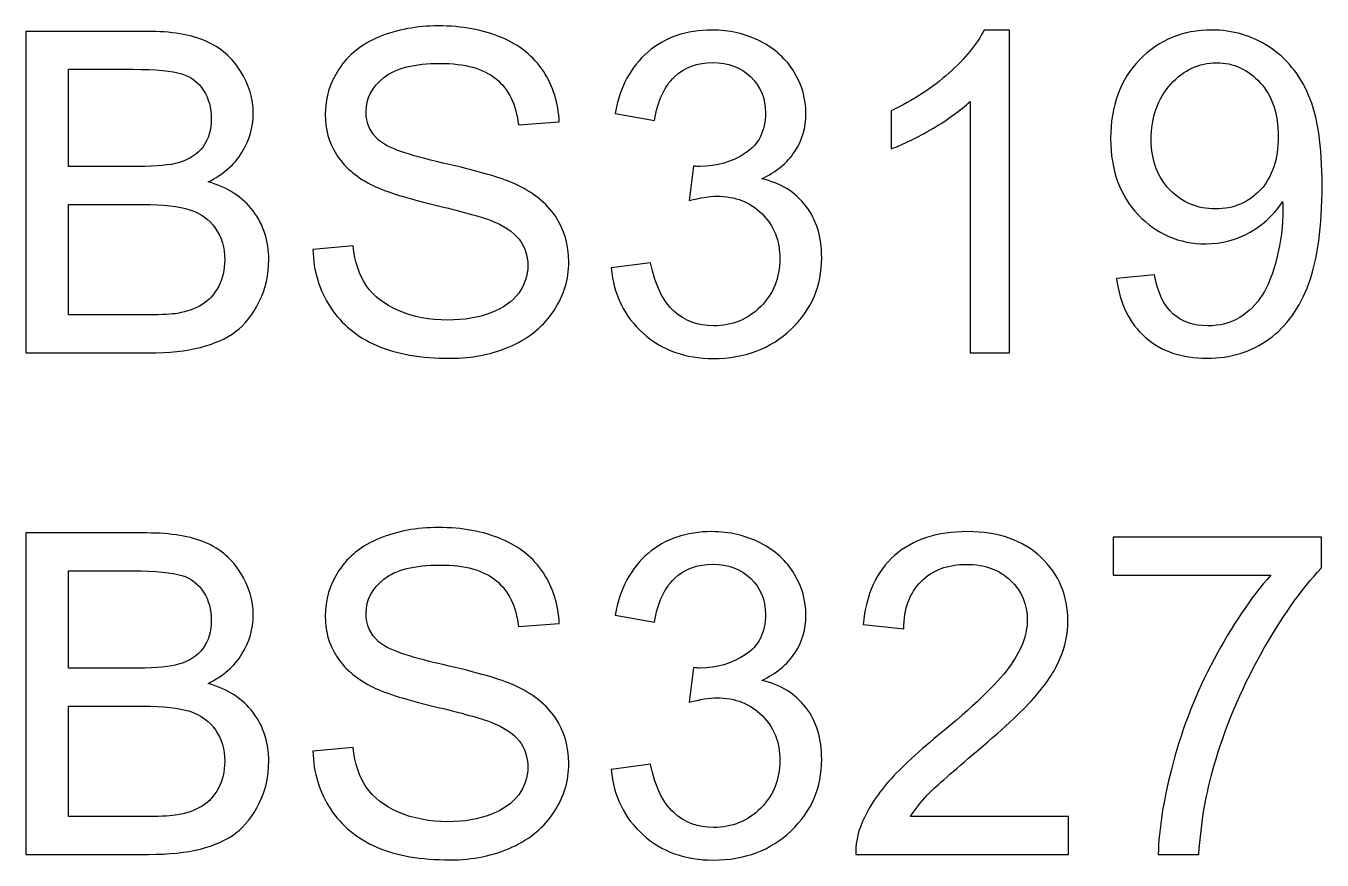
# Model space of a CAD drawing. Header units: centimetres. Extents: x -55.7 to 42.9, y -35.5 to -4.3.
# Drawn here: x -40.464 to -36.799, y -25.294 to -22.935 of the extents above; entities that cross this region are included whole.
import ezdxf

# ---------------------------------------------------------------- set-up
doc = ezdxf.new("R2010")
doc.units = ezdxf.units.CM
doc.header["$MEASUREMENT"] = 0
doc.layers.add('Layer 1', color=7, linetype='Continuous')

msp = doc.modelspace()

# ---------------------------------------------------------------- linework, layer by layer
at = {"layer": 'Layer 1', "color": 250}
for points, knots in [([(-39.65228, -23.56739), (-39.65228, -23.56739), (-39.53883, -23.55744), (-39.53883, -23.55744), (-39.53883, -23.55744), (-39.53353, -23.60295), (-39.52105, -23.6402), (-39.50136, -23.66941), (-39.50136, -23.66941), (-39.48168, -23.69862), (-39.4512, -23.72212), (-39.40992, -23.74011), (-39.40992, -23.74011), (-39.36865, -23.7581), (-39.32208, -23.76699), (-39.27043, -23.76699), (-39.27043, -23.76699), (-39.2245, -23.76699), (-39.18407, -23.76022), (-39.14894, -23.74667), (-39.14894, -23.74667), (-39.1138, -23.73291), (-39.08755, -23.71429), (-39.07041, -23.69058), (-39.07041, -23.69058), (-39.05326, -23.66666), (-39.04458, -23.64084), (-39.04458, -23.61269), (-39.04458, -23.61269), (-39.04458, -23.58411), (-39.05284, -23.55935), (-39.06956, -23.53797), (-39.06956, -23.53797), (-39.08607, -23.51659), (-39.11338, -23.49881), (-39.15126, -23.48442), (-39.15126, -23.48442), (-39.17582, -23.47489), (-39.22958, -23.46007), (-39.31319, -23.43997), (-39.31319, -23.43997), (-39.39659, -23.41986), (-39.45522, -23.40102), (-39.48866, -23.38324), (-39.48866, -23.38324), (-39.53205, -23.36059), (-39.56444, -23.33223), (-39.58582, -23.29857), (-39.58582, -23.29857), (-39.60698, -23.26492), (-39.61757, -23.22724), (-39.61757, -23.18533), (-39.61757, -23.18533), (-39.61757, -23.13961), (-39.60465, -23.09664), (-39.57862, -23.05685), (-39.57862, -23.05685), (-39.55258, -23.01684), (-39.51448, -22.98658), (-39.46453, -22.96583), (-39.46453, -22.96583), (-39.41437, -22.9453), (-39.35891, -22.93493), (-39.29774, -22.93493), (-39.29774, -22.93493), (-39.23022, -22.93493), (-39.17095, -22.94572), (-39.1193, -22.96753), (-39.1193, -22.96753), (-39.06787, -22.98912), (-39.02829, -23.02108), (-39.00056, -23.0632), (-39.00056, -23.0632), (-38.97304, -23.10532), (-38.95801, -23.15316), (-38.9559, -23.2065), (-38.9559, -23.2065), (-38.9559, -23.2065), (-39.07125, -23.21518), (-39.07125, -23.21518), (-39.07125, -23.21518), (-39.0776, -23.15781), (-39.09856, -23.11421), (-39.13433, -23.085), (-39.13433, -23.085), (-39.1701, -23.05558), (-39.22281, -23.04097), (-39.29266, -23.04097), (-39.29266, -23.04097), (-39.36547, -23.04097), (-39.41839, -23.05431), (-39.45183, -23.08098), (-39.45183, -23.08098), (-39.48506, -23.10765), (-39.50178, -23.13982), (-39.50178, -23.17729), (-39.50178, -23.17729), (-39.50178, -23.2101), (-39.48993, -23.23698), (-39.46644, -23.25793), (-39.46644, -23.25793), (-39.44315, -23.2791), (-39.38283, -23.30069), (-39.28504, -23.3227), (-39.28504, -23.3227), (-39.18725, -23.34493), (-39.12015, -23.36419), (-39.08374, -23.3807), (-39.08374, -23.3807), (-39.03083, -23.40525), (-38.99167, -23.43616), (-38.96648, -23.47341), (-38.96648, -23.47341), (-38.94129, -23.51087), (-38.9288, -23.55405), (-38.9288, -23.60274), (-38.9288, -23.60274), (-38.9288, -23.65121), (-38.94256, -23.69672), (-38.97029, -23.73947), (-38.97029, -23.73947), (-38.99802, -23.78223), (-39.03781, -23.81546), (-39.08967, -23.83938), (-39.08967, -23.83938), (-39.14153, -23.86309), (-39.19995, -23.87494), (-39.26472, -23.87494), (-39.26472, -23.87494), (-39.34706, -23.87494), (-39.41606, -23.86309), (-39.47152, -23.83896), (-39.47152, -23.83896), (-39.52718, -23.81504), (-39.57079, -23.77906), (-39.60254, -23.7308), (-39.60254, -23.7308), (-39.63408, -23.68275), (-39.6508, -23.62814), (-39.65228, -23.56739)], [0, 0, 0, 0, 0.0285714, 0.0285714, 0.0285714, 0.0285714, 0.0571429, 0.0571429, 0.0571429, 0.0571429, 0.0857143, 0.0857143, 0.0857143, 0.0857143, 0.1142857, 0.1142857, 0.1142857, 0.1142857, 0.1428571, 0.1428571, 0.1428571, 0.1428571, 0.1714286, 0.1714286, 0.1714286, 0.1714286, 0.2, 0.2, 0.2, 0.2, 0.2285714, 0.2285714, 0.2285714, 0.2285714, 0.2571429, 0.2571429, 0.2571429, 0.2571429, 0.2857143, 0.2857143, 0.2857143, 0.2857143, 0.3142857, 0.3142857, 0.3142857, 0.3142857, 0.3428571, 0.3428571, 0.3428571, 0.3428571, 0.3714286, 0.3714286, 0.3714286, 0.3714286, 0.4, 0.4, 0.4, 0.4, 0.4285714, 0.4285714, 0.4285714, 0.4285714, 0.4571429, 0.4571429, 0.4571429, 0.4571429, 0.4857143, 0.4857143, 0.4857143, 0.4857143, 0.5142857, 0.5142857, 0.5142857, 0.5142857, 0.5428571, 0.5428571, 0.5428571, 0.5428571, 0.5714286, 0.5714286, 0.5714286, 0.5714286, 0.6, 0.6, 0.6, 0.6, 0.6285714, 0.6285714, 0.6285714, 0.6285714, 0.6571429, 0.6571429, 0.6571429, 0.6571429, 0.6857143, 0.6857143, 0.6857143, 0.6857143, 0.7142857, 0.7142857, 0.7142857, 0.7142857, 0.7428571, 0.7428571, 0.7428571, 0.7428571, 0.7714286, 0.7714286, 0.7714286, 0.7714286, 0.8, 0.8, 0.8, 0.8, 0.8285714, 0.8285714, 0.8285714, 0.8285714, 0.8571429, 0.8571429, 0.8571429, 0.8571429, 0.8857143, 0.8857143, 0.8857143, 0.8857143, 0.9142857, 0.9142857, 0.9142857, 0.9142857, 0.9428571, 0.9428571, 0.9428571, 0.9428571, 0.9714286, 0.9714286, 0.9714286, 0.9714286, 1, 1, 1, 1]), ([(-40.4636, -23.85949), (-40.4636, -23.85949), (-40.4636, -22.95038), (-40.4636, -22.95038), (-40.4636, -22.95038), (-40.4636, -22.95038), (-40.12239, -22.95038), (-40.12239, -22.95038), (-40.12239, -22.95038), (-40.05296, -22.95038), (-39.9973, -22.95969), (-39.95539, -22.9779), (-39.95539, -22.9779), (-39.91326, -22.99631), (-39.88046, -23.02468), (-39.85675, -23.06299), (-39.85675, -23.06299), (-39.83304, -23.10109), (-39.82098, -23.14109), (-39.82098, -23.183), (-39.82098, -23.183), (-39.82098, -23.22174), (-39.83156, -23.25836), (-39.85273, -23.29265), (-39.85273, -23.29265), (-39.87368, -23.32694), (-39.90564, -23.35466), (-39.94819, -23.37583), (-39.94819, -23.37583), (-39.89316, -23.39192), (-39.85103, -23.41943), (-39.8214, -23.45817), (-39.8214, -23.45817), (-39.79177, -23.49712), (-39.77695, -23.54305), (-39.77695, -23.59596), (-39.77695, -23.59596), (-39.77695, -23.63851), (-39.78605, -23.67809), (-39.80404, -23.71471), (-39.80404, -23.71471), (-39.82204, -23.75133), (-39.84426, -23.77948), (-39.87072, -23.79938), (-39.87072, -23.79938), (-39.89718, -23.81927), (-39.93041, -23.83409), (-39.9702, -23.84425), (-39.9702, -23.84425), (-40.01, -23.85441), (-40.05889, -23.85949), (-40.11689, -23.85949), (-40.11689, -23.85949), (-40.11689, -23.85949), (-40.4636, -23.85949), (-40.4636, -23.85949)], [0, 0, 0, 0, 0.0714286, 0.0714286, 0.0714286, 0.0714286, 0.1428571, 0.1428571, 0.1428571, 0.1428571, 0.2142857, 0.2142857, 0.2142857, 0.2142857, 0.2857143, 0.2857143, 0.2857143, 0.2857143, 0.3571429, 0.3571429, 0.3571429, 0.3571429, 0.4285714, 0.4285714, 0.4285714, 0.4285714, 0.5, 0.5, 0.5, 0.5, 0.5714286, 0.5714286, 0.5714286, 0.5714286, 0.6428571, 0.6428571, 0.6428571, 0.6428571, 0.7142857, 0.7142857, 0.7142857, 0.7142857, 0.7857143, 0.7857143, 0.7857143, 0.7857143, 0.8571429, 0.8571429, 0.8571429, 0.8571429, 0.9285714, 0.9285714, 0.9285714, 0.9285714, 1, 1, 1, 1]), ([(-38.809, -23.61946), (-38.809, -23.61946), (-38.69745, -23.60464), (-38.69745, -23.60464), (-38.69745, -23.60464), (-38.68454, -23.66793), (-38.66274, -23.71344), (-38.63205, -23.74138), (-38.63205, -23.74138), (-38.60114, -23.76932), (-38.56368, -23.78329), (-38.51944, -23.78329), (-38.51944, -23.78329), (-38.46695, -23.78329), (-38.4225, -23.76509), (-38.3863, -23.72868), (-38.3863, -23.72868), (-38.35032, -23.69227), (-38.33211, -23.64719), (-38.33211, -23.59342), (-38.33211, -23.59342), (-38.33211, -23.5422), (-38.34884, -23.49987), (-38.38228, -23.46664), (-38.38228, -23.46664), (-38.41593, -23.4334), (-38.45848, -23.41668), (-38.51013, -23.41668), (-38.51013, -23.41668), (-38.53129, -23.41668), (-38.55754, -23.42092), (-38.58887, -23.42917), (-38.58887, -23.42917), (-38.58887, -23.42917), (-38.57638, -23.33117), (-38.57638, -23.33117), (-38.57638, -23.33117), (-38.56897, -23.33202), (-38.56304, -23.33244), (-38.55839, -23.33244), (-38.55839, -23.33244), (-38.51097, -23.33244), (-38.46822, -23.31995), (-38.43012, -23.29519), (-38.43012, -23.29519), (-38.39202, -23.27042), (-38.37297, -23.23211), (-38.37297, -23.18046), (-38.37297, -23.18046), (-38.37297, -23.13961), (-38.38694, -23.10553), (-38.41466, -23.07886), (-38.41466, -23.07886), (-38.44239, -23.05198), (-38.47816, -23.03843), (-38.52198, -23.03843), (-38.52198, -23.03843), (-38.56537, -23.03843), (-38.60157, -23.05219), (-38.63035, -23.07929), (-38.63035, -23.07929), (-38.65935, -23.10659), (-38.67798, -23.14765), (-38.68623, -23.20226), (-38.68623, -23.20226), (-38.68623, -23.20226), (-38.79778, -23.18237), (-38.79778, -23.18237), (-38.79778, -23.18237), (-38.78423, -23.10744), (-38.75312, -23.04944), (-38.70486, -23.00838), (-38.70486, -23.00838), (-38.65639, -22.96731), (-38.59627, -22.94657), (-38.52431, -22.94657), (-38.52431, -22.94657), (-38.47478, -22.94657), (-38.42906, -22.95737), (-38.38736, -22.97853), (-38.38736, -22.97853), (-38.34566, -22.99991), (-38.3137, -23.02891), (-38.29147, -23.06574), (-38.29147, -23.06574), (-38.26946, -23.10257), (-38.25824, -23.14152), (-38.25824, -23.183), (-38.25824, -23.183), (-38.25824, -23.22216), (-38.26883, -23.25793), (-38.28999, -23.29032), (-38.28999, -23.29032), (-38.31116, -23.32249), (-38.34227, -23.3481), (-38.38355, -23.36715), (-38.38355, -23.36715), (-38.32979, -23.37943), (-38.28809, -23.40525), (-38.25824, -23.44441), (-38.25824, -23.44441), (-38.22861, -23.48336), (-38.21379, -23.53225), (-38.21379, -23.59088), (-38.21379, -23.59088), (-38.21379, -23.67026), (-38.24258, -23.73757), (-38.30058, -23.79281), (-38.30058, -23.79281), (-38.35836, -23.84806), (-38.4316, -23.87558), (-38.52007, -23.87558), (-38.52007, -23.87558), (-38.59987, -23.87558), (-38.66612, -23.85187), (-38.71883, -23.80424), (-38.71883, -23.80424), (-38.77153, -23.75683), (-38.80159, -23.69524), (-38.809, -23.61946)], [0, 0, 0, 0, 0.0333333, 0.0333333, 0.0333333, 0.0333333, 0.0666667, 0.0666667, 0.0666667, 0.0666667, 0.1, 0.1, 0.1, 0.1, 0.1333333, 0.1333333, 0.1333333, 0.1333333, 0.1666667, 0.1666667, 0.1666667, 0.1666667, 0.2, 0.2, 0.2, 0.2, 0.2333333, 0.2333333, 0.2333333, 0.2333333, 0.2666667, 0.2666667, 0.2666667, 0.2666667, 0.3, 0.3, 0.3, 0.3, 0.3333333, 0.3333333, 0.3333333, 0.3333333, 0.3666667, 0.3666667, 0.3666667, 0.3666667, 0.4, 0.4, 0.4, 0.4, 0.4333333, 0.4333333, 0.4333333, 0.4333333, 0.4666667, 0.4666667, 0.4666667, 0.4666667, 0.5, 0.5, 0.5, 0.5, 0.5333333, 0.5333333, 0.5333333, 0.5333333, 0.5666667, 0.5666667, 0.5666667, 0.5666667, 0.6, 0.6, 0.6, 0.6, 0.6333333, 0.6333333, 0.6333333, 0.6333333, 0.6666667, 0.6666667, 0.6666667, 0.6666667, 0.7, 0.7, 0.7, 0.7, 0.7333333, 0.7333333, 0.7333333, 0.7333333, 0.7666667, 0.7666667, 0.7666667, 0.7666667, 0.8, 0.8, 0.8, 0.8, 0.8333333, 0.8333333, 0.8333333, 0.8333333, 0.8666667, 0.8666667, 0.8666667, 0.8666667, 0.9, 0.9, 0.9, 0.9, 0.9333333, 0.9333333, 0.9333333, 0.9333333, 0.9666667, 0.9666667, 0.9666667, 0.9666667, 1, 1, 1, 1]), ([(-37.68293, -23.85949), (-37.68293, -23.85949), (-37.79448, -23.85949), (-37.79448, -23.85949), (-37.79448, -23.85949), (-37.79448, -23.85949), (-37.79448, -23.14829), (-37.79448, -23.14829), (-37.79448, -23.14829), (-37.82136, -23.1739), (-37.8565, -23.19951), (-37.9001, -23.22512), (-37.9001, -23.22512), (-37.94392, -23.25074), (-37.98308, -23.27), (-38.01779, -23.2827), (-38.01779, -23.2827), (-38.01779, -23.2827), (-38.01779, -23.17496), (-38.01779, -23.17496), (-38.01779, -23.17496), (-37.95535, -23.14554), (-37.90074, -23.10998), (-37.85396, -23.06828), (-37.85396, -23.06828), (-37.80739, -23.02637), (-37.77416, -22.98594), (-37.75469, -22.94657), (-37.75469, -22.94657), (-37.75469, -22.94657), (-37.68293, -22.94657), (-37.68293, -22.94657), (-37.68293, -22.94657), (-37.68293, -22.94657), (-37.68293, -23.85949), (-37.68293, -23.85949)], [0, 0, 0, 0, 0.1111111, 0.1111111, 0.1111111, 0.1111111, 0.2222222, 0.2222222, 0.2222222, 0.2222222, 0.3333333, 0.3333333, 0.3333333, 0.3333333, 0.4444444, 0.4444444, 0.4444444, 0.4444444, 0.5555556, 0.5555556, 0.5555556, 0.5555556, 0.6666667, 0.6666667, 0.6666667, 0.6666667, 0.7777778, 0.7777778, 0.7777778, 0.7777778, 0.8888889, 0.8888889, 0.8888889, 0.8888889, 1, 1, 1, 1]), ([(-37.38025, -23.6493), (-37.38025, -23.6493), (-37.27294, -23.63936), (-37.27294, -23.63936), (-37.27294, -23.63936), (-37.26384, -23.68973), (-37.24648, -23.72635), (-37.22087, -23.74921), (-37.22087, -23.74921), (-37.19526, -23.77186), (-37.16245, -23.78329), (-37.12223, -23.78329), (-37.12223, -23.78329), (-37.08794, -23.78329), (-37.05788, -23.77546), (-37.03206, -23.75958), (-37.03206, -23.75958), (-37.00624, -23.74392), (-36.98507, -23.72296), (-36.96856, -23.69672), (-36.96856, -23.69672), (-36.95184, -23.67047), (-36.93808, -23.63491), (-36.92686, -23.59046), (-36.92686, -23.59046), (-36.91586, -23.5458), (-36.91014, -23.50029), (-36.91014, -23.45394), (-36.91014, -23.45394), (-36.91014, -23.44907), (-36.91035, -23.44145), (-36.91078, -23.43171), (-36.91078, -23.43171), (-36.93321, -23.46706), (-36.96369, -23.49606), (-37.00222, -23.51807), (-37.00222, -23.51807), (-37.04095, -23.5403), (-37.08286, -23.5513), (-37.12773, -23.5513), (-37.12773, -23.5513), (-37.20309, -23.5513), (-37.2668, -23.524), (-37.31887, -23.46939), (-37.31887, -23.46939), (-37.37094, -23.41478), (-37.39697, -23.34302), (-37.39697, -23.2537), (-37.39697, -23.2537), (-37.39697, -23.16141), (-37.36988, -23.08733), (-37.31548, -23.03103), (-37.31548, -23.03103), (-37.26108, -22.97472), (-37.19293, -22.94657), (-37.11101, -22.94657), (-37.11101, -22.94657), (-37.05196, -22.94657), (-36.99798, -22.96266), (-36.94888, -22.99441), (-36.94888, -22.99441), (-36.89998, -23.02616), (-36.86273, -23.07167), (-36.83733, -23.13051), (-36.83733, -23.13051), (-36.81193, -23.18935), (-36.79923, -23.27465), (-36.79923, -23.38641), (-36.79923, -23.38641), (-36.79923, -23.50241), (-36.81172, -23.59491), (-36.8369, -23.66391), (-36.8369, -23.66391), (-36.8623, -23.7327), (-36.89977, -23.78498), (-36.94951, -23.82097), (-36.94951, -23.82097), (-36.99946, -23.85695), (-37.05767, -23.87494), (-37.12477, -23.87494), (-37.12477, -23.87494), (-37.19589, -23.87494), (-37.25389, -23.85526), (-37.29897, -23.81567), (-37.29897, -23.81567), (-37.34406, -23.7763), (-37.37115, -23.72085), (-37.38025, -23.6493)], [0, 0, 0, 0, 0.0454545, 0.0454545, 0.0454545, 0.0454545, 0.0909091, 0.0909091, 0.0909091, 0.0909091, 0.1363636, 0.1363636, 0.1363636, 0.1363636, 0.1818182, 0.1818182, 0.1818182, 0.1818182, 0.2272727, 0.2272727, 0.2272727, 0.2272727, 0.2727273, 0.2727273, 0.2727273, 0.2727273, 0.3181818, 0.3181818, 0.3181818, 0.3181818, 0.3636364, 0.3636364, 0.3636364, 0.3636364, 0.4090909, 0.4090909, 0.4090909, 0.4090909, 0.4545455, 0.4545455, 0.4545455, 0.4545455, 0.5, 0.5, 0.5, 0.5, 0.5454545, 0.5454545, 0.5454545, 0.5454545, 0.5909091, 0.5909091, 0.5909091, 0.5909091, 0.6363636, 0.6363636, 0.6363636, 0.6363636, 0.6818182, 0.6818182, 0.6818182, 0.6818182, 0.7272727, 0.7272727, 0.7272727, 0.7272727, 0.7727273, 0.7727273, 0.7727273, 0.7727273, 0.8181818, 0.8181818, 0.8181818, 0.8181818, 0.8636364, 0.8636364, 0.8636364, 0.8636364, 0.9090909, 0.9090909, 0.9090909, 0.9090909, 0.9545455, 0.9545455, 0.9545455, 0.9545455, 1, 1, 1, 1]), ([(-36.92326, -23.24798), (-36.92326, -23.18406), (-36.9402, -23.13305), (-36.97428, -23.09558), (-36.97428, -23.09558), (-37.00857, -23.05791), (-37.04942, -23.03907), (-37.09747, -23.03907), (-37.09747, -23.03907), (-37.147, -23.03907), (-37.19018, -23.05939), (-37.22701, -23.09982), (-37.22701, -23.09982), (-37.26384, -23.14046), (-37.28225, -23.19295), (-37.28225, -23.2573), (-37.28225, -23.2573), (-37.28225, -23.31529), (-37.26468, -23.36228), (-37.22976, -23.39848), (-37.22976, -23.39848), (-37.19483, -23.43467), (-37.15186, -23.45267), (-37.10064, -23.45267), (-37.10064, -23.45267), (-37.04878, -23.45267), (-37.00645, -23.43467), (-36.97322, -23.39848), (-36.97322, -23.39848), (-36.93977, -23.36228), (-36.92326, -23.31212), (-36.92326, -23.24798)], [0, 0, 0, 0, 0.125, 0.125, 0.125, 0.125, 0.25, 0.25, 0.25, 0.25, 0.375, 0.375, 0.375, 0.375, 0.5, 0.5, 0.5, 0.5, 0.625, 0.625, 0.625, 0.625, 0.75, 0.75, 0.75, 0.75, 0.875, 0.875, 0.875, 0.875, 1, 1, 1, 1]), ([(-40.34316, -23.33244), (-40.34316, -23.33244), (-40.14652, -23.33244), (-40.14652, -23.33244), (-40.14652, -23.33244), (-40.09339, -23.33244), (-40.05508, -23.32884), (-40.0318, -23.32186), (-40.0318, -23.32186), (-40.00132, -23.31275), (-39.97825, -23.29773), (-39.96279, -23.27656), (-39.96279, -23.27656), (-39.94734, -23.25539), (-39.93951, -23.22893), (-39.93951, -23.19718), (-39.93951, -23.19718), (-39.93951, -23.16713), (-39.94671, -23.14046), (-39.9611, -23.1176), (-39.9611, -23.1176), (-39.97571, -23.09453), (-39.99645, -23.07886), (-40.02312, -23.0704), (-40.02312, -23.0704), (-40.05, -23.06193), (-40.09614, -23.0577), (-40.16155, -23.0577), (-40.16155, -23.0577), (-40.16155, -23.0577), (-40.34316, -23.0577), (-40.34316, -23.0577), (-40.34316, -23.0577), (-40.34316, -23.0577), (-40.34316, -23.33244), (-40.34316, -23.33244)], [0, 0, 0, 0, 0.1111111, 0.1111111, 0.1111111, 0.1111111, 0.2222222, 0.2222222, 0.2222222, 0.2222222, 0.3333333, 0.3333333, 0.3333333, 0.3333333, 0.4444444, 0.4444444, 0.4444444, 0.4444444, 0.5555556, 0.5555556, 0.5555556, 0.5555556, 0.6666667, 0.6666667, 0.6666667, 0.6666667, 0.7777778, 0.7777778, 0.7777778, 0.7777778, 0.8888889, 0.8888889, 0.8888889, 0.8888889, 1, 1, 1, 1]), ([(-40.34316, -23.75217), (-40.34316, -23.75217), (-40.11689, -23.75217), (-40.11689, -23.75217), (-40.11689, -23.75217), (-40.07794, -23.75217), (-40.05064, -23.75069), (-40.03497, -23.74794), (-40.03497, -23.74794), (-40.00724, -23.74286), (-39.98417, -23.73461), (-39.96555, -23.72296), (-39.96555, -23.72296), (-39.94692, -23.71153), (-39.93168, -23.6946), (-39.91961, -23.67259), (-39.91961, -23.67259), (-39.90776, -23.65036), (-39.90162, -23.62496), (-39.90162, -23.59596), (-39.90162, -23.59596), (-39.90162, -23.5621), (-39.9103, -23.53268), (-39.92766, -23.50749), (-39.92766, -23.50749), (-39.94501, -23.48251), (-39.96914, -23.46494), (-40.00005, -23.45478), (-40.00005, -23.45478), (-40.03074, -23.44483), (-40.07519, -23.43975), (-40.13297, -23.43975), (-40.13297, -23.43975), (-40.13297, -23.43975), (-40.34316, -23.43975), (-40.34316, -23.43975), (-40.34316, -23.43975), (-40.34316, -23.43975), (-40.34316, -23.75217), (-40.34316, -23.75217)], [0, 0, 0, 0, 0.1, 0.1, 0.1, 0.1, 0.2, 0.2, 0.2, 0.2, 0.3, 0.3, 0.3, 0.3, 0.4, 0.4, 0.4, 0.4, 0.5, 0.5, 0.5, 0.5, 0.6, 0.6, 0.6, 0.6, 0.7, 0.7, 0.7, 0.7, 0.8, 0.8, 0.8, 0.8, 0.9, 0.9, 0.9, 0.9, 1, 1, 1, 1]), ([(-39.65228, -24.98619), (-39.65228, -24.98619), (-39.53883, -24.97624), (-39.53883, -24.97624), (-39.53883, -24.97624), (-39.53353, -25.02175), (-39.52105, -25.059), (-39.50136, -25.08821), (-39.50136, -25.08821), (-39.48168, -25.11742), (-39.4512, -25.14092), (-39.40992, -25.15891), (-39.40992, -25.15891), (-39.36865, -25.1769), (-39.32208, -25.18579), (-39.27043, -25.18579), (-39.27043, -25.18579), (-39.2245, -25.18579), (-39.18407, -25.17902), (-39.14894, -25.16547), (-39.14894, -25.16547), (-39.1138, -25.15171), (-39.08755, -25.13309), (-39.07041, -25.10938), (-39.07041, -25.10938), (-39.05326, -25.08546), (-39.04458, -25.05964), (-39.04458, -25.03149), (-39.04458, -25.03149), (-39.04458, -25.00291), (-39.05284, -24.97815), (-39.06956, -24.95677), (-39.06956, -24.95677), (-39.08607, -24.93539), (-39.11338, -24.91761), (-39.15126, -24.90322), (-39.15126, -24.90322), (-39.17582, -24.89369), (-39.22958, -24.87887), (-39.31319, -24.85877), (-39.31319, -24.85877), (-39.39659, -24.83866), (-39.45522, -24.81982), (-39.48866, -24.80204), (-39.48866, -24.80204), (-39.53205, -24.77939), (-39.56444, -24.75103), (-39.58582, -24.71737), (-39.58582, -24.71737), (-39.60698, -24.68372), (-39.61757, -24.64604), (-39.61757, -24.60413), (-39.61757, -24.60413), (-39.61757, -24.55841), (-39.60465, -24.51544), (-39.57862, -24.47565), (-39.57862, -24.47565), (-39.55258, -24.43564), (-39.51448, -24.40538), (-39.46453, -24.38463), (-39.46453, -24.38463), (-39.41437, -24.3641), (-39.35891, -24.35373), (-39.29774, -24.35373), (-39.29774, -24.35373), (-39.23022, -24.35373), (-39.17095, -24.36452), (-39.1193, -24.38633), (-39.1193, -24.38633), (-39.06787, -24.40792), (-39.02829, -24.43988), (-39.00056, -24.482), (-39.00056, -24.482), (-38.97304, -24.52412), (-38.95801, -24.57196), (-38.9559, -24.6253), (-38.9559, -24.6253), (-38.9559, -24.6253), (-39.07125, -24.63398), (-39.07125, -24.63398), (-39.07125, -24.63398), (-39.0776, -24.57661), (-39.09856, -24.53301), (-39.13433, -24.5038), (-39.13433, -24.5038), (-39.1701, -24.47438), (-39.22281, -24.45977), (-39.29266, -24.45977), (-39.29266, -24.45977), (-39.36547, -24.45977), (-39.41839, -24.47311), (-39.45183, -24.49978), (-39.45183, -24.49978), (-39.48506, -24.52645), (-39.50178, -24.55862), (-39.50178, -24.59609), (-39.50178, -24.59609), (-39.50178, -24.6289), (-39.48993, -24.65578), (-39.46644, -24.67673), (-39.46644, -24.67673), (-39.44315, -24.6979), (-39.38283, -24.71949), (-39.28504, -24.7415), (-39.28504, -24.7415), (-39.18725, -24.76373), (-39.12015, -24.78299), (-39.08374, -24.7995), (-39.08374, -24.7995), (-39.03083, -24.82405), (-38.99167, -24.85496), (-38.96648, -24.89221), (-38.96648, -24.89221), (-38.94129, -24.92967), (-38.9288, -24.97285), (-38.9288, -25.02154), (-38.9288, -25.02154), (-38.9288, -25.07001), (-38.94256, -25.11552), (-38.97029, -25.15827), (-38.97029, -25.15827), (-38.99802, -25.20103), (-39.03781, -25.23426), (-39.08967, -25.25818), (-39.08967, -25.25818), (-39.14153, -25.28189), (-39.19995, -25.29374), (-39.26472, -25.29374), (-39.26472, -25.29374), (-39.34706, -25.29374), (-39.41606, -25.28189), (-39.47152, -25.25776), (-39.47152, -25.25776), (-39.52718, -25.23384), (-39.57079, -25.19786), (-39.60254, -25.1496), (-39.60254, -25.1496), (-39.63408, -25.10155), (-39.6508, -25.04694), (-39.65228, -24.98619)], [0, 0, 0, 0, 0.0285714, 0.0285714, 0.0285714, 0.0285714, 0.0571429, 0.0571429, 0.0571429, 0.0571429, 0.0857143, 0.0857143, 0.0857143, 0.0857143, 0.1142857, 0.1142857, 0.1142857, 0.1142857, 0.1428571, 0.1428571, 0.1428571, 0.1428571, 0.1714286, 0.1714286, 0.1714286, 0.1714286, 0.2, 0.2, 0.2, 0.2, 0.2285714, 0.2285714, 0.2285714, 0.2285714, 0.2571429, 0.2571429, 0.2571429, 0.2571429, 0.2857143, 0.2857143, 0.2857143, 0.2857143, 0.3142857, 0.3142857, 0.3142857, 0.3142857, 0.3428571, 0.3428571, 0.3428571, 0.3428571, 0.3714286, 0.3714286, 0.3714286, 0.3714286, 0.4, 0.4, 0.4, 0.4, 0.4285714, 0.4285714, 0.4285714, 0.4285714, 0.4571429, 0.4571429, 0.4571429, 0.4571429, 0.4857143, 0.4857143, 0.4857143, 0.4857143, 0.5142857, 0.5142857, 0.5142857, 0.5142857, 0.5428571, 0.5428571, 0.5428571, 0.5428571, 0.5714286, 0.5714286, 0.5714286, 0.5714286, 0.6, 0.6, 0.6, 0.6, 0.6285714, 0.6285714, 0.6285714, 0.6285714, 0.6571429, 0.6571429, 0.6571429, 0.6571429, 0.6857143, 0.6857143, 0.6857143, 0.6857143, 0.7142857, 0.7142857, 0.7142857, 0.7142857, 0.7428571, 0.7428571, 0.7428571, 0.7428571, 0.7714286, 0.7714286, 0.7714286, 0.7714286, 0.8, 0.8, 0.8, 0.8, 0.8285714, 0.8285714, 0.8285714, 0.8285714, 0.8571429, 0.8571429, 0.8571429, 0.8571429, 0.8857143, 0.8857143, 0.8857143, 0.8857143, 0.9142857, 0.9142857, 0.9142857, 0.9142857, 0.9428571, 0.9428571, 0.9428571, 0.9428571, 0.9714286, 0.9714286, 0.9714286, 0.9714286, 1, 1, 1, 1]), ([(-38.809, -25.03826), (-38.809, -25.03826), (-38.69745, -25.02344), (-38.69745, -25.02344), (-38.69745, -25.02344), (-38.68454, -25.08673), (-38.66274, -25.13224), (-38.63205, -25.16018), (-38.63205, -25.16018), (-38.60114, -25.18812), (-38.56368, -25.20209), (-38.51944, -25.20209), (-38.51944, -25.20209), (-38.46695, -25.20209), (-38.4225, -25.18389), (-38.3863, -25.14748), (-38.3863, -25.14748), (-38.35032, -25.11107), (-38.33211, -25.06599), (-38.33211, -25.01222), (-38.33211, -25.01222), (-38.33211, -24.961), (-38.34884, -24.91867), (-38.38228, -24.88544), (-38.38228, -24.88544), (-38.41593, -24.8522), (-38.45848, -24.83548), (-38.51013, -24.83548), (-38.51013, -24.83548), (-38.53129, -24.83548), (-38.55754, -24.83972), (-38.58887, -24.84797), (-38.58887, -24.84797), (-38.58887, -24.84797), (-38.57638, -24.74997), (-38.57638, -24.74997), (-38.57638, -24.74997), (-38.56897, -24.75082), (-38.56304, -24.75124), (-38.55839, -24.75124), (-38.55839, -24.75124), (-38.51097, -24.75124), (-38.46822, -24.73875), (-38.43012, -24.71399), (-38.43012, -24.71399), (-38.39202, -24.68922), (-38.37297, -24.65091), (-38.37297, -24.59926), (-38.37297, -24.59926), (-38.37297, -24.55841), (-38.38694, -24.52433), (-38.41466, -24.49766), (-38.41466, -24.49766), (-38.44239, -24.47078), (-38.47816, -24.45723), (-38.52198, -24.45723), (-38.52198, -24.45723), (-38.56537, -24.45723), (-38.60157, -24.47099), (-38.63035, -24.49809), (-38.63035, -24.49809), (-38.65935, -24.52539), (-38.67798, -24.56645), (-38.68623, -24.62106), (-38.68623, -24.62106), (-38.68623, -24.62106), (-38.79778, -24.60117), (-38.79778, -24.60117), (-38.79778, -24.60117), (-38.78423, -24.52624), (-38.75312, -24.46824), (-38.70486, -24.42718), (-38.70486, -24.42718), (-38.65639, -24.38611), (-38.59627, -24.36537), (-38.52431, -24.36537), (-38.52431, -24.36537), (-38.47478, -24.36537), (-38.42906, -24.37617), (-38.38736, -24.39733), (-38.38736, -24.39733), (-38.34566, -24.41871), (-38.3137, -24.44771), (-38.29147, -24.48454), (-38.29147, -24.48454), (-38.26946, -24.52137), (-38.25824, -24.56032), (-38.25824, -24.6018), (-38.25824, -24.6018), (-38.25824, -24.64096), (-38.26883, -24.67673), (-38.28999, -24.70912), (-38.28999, -24.70912), (-38.31116, -24.74129), (-38.34227, -24.7669), (-38.38355, -24.78595), (-38.38355, -24.78595), (-38.32979, -24.79823), (-38.28809, -24.82405), (-38.25824, -24.86321), (-38.25824, -24.86321), (-38.22861, -24.90216), (-38.21379, -24.95105), (-38.21379, -25.00968), (-38.21379, -25.00968), (-38.21379, -25.08906), (-38.24258, -25.15637), (-38.30058, -25.21161), (-38.30058, -25.21161), (-38.35836, -25.26686), (-38.4316, -25.29438), (-38.52007, -25.29438), (-38.52007, -25.29438), (-38.59987, -25.29438), (-38.66612, -25.27067), (-38.71883, -25.22304), (-38.71883, -25.22304), (-38.77153, -25.17563), (-38.80159, -25.11404), (-38.809, -25.03826)], [0, 0, 0, 0, 0.0333333, 0.0333333, 0.0333333, 0.0333333, 0.0666667, 0.0666667, 0.0666667, 0.0666667, 0.1, 0.1, 0.1, 0.1, 0.1333333, 0.1333333, 0.1333333, 0.1333333, 0.1666667, 0.1666667, 0.1666667, 0.1666667, 0.2, 0.2, 0.2, 0.2, 0.2333333, 0.2333333, 0.2333333, 0.2333333, 0.2666667, 0.2666667, 0.2666667, 0.2666667, 0.3, 0.3, 0.3, 0.3, 0.3333333, 0.3333333, 0.3333333, 0.3333333, 0.3666667, 0.3666667, 0.3666667, 0.3666667, 0.4, 0.4, 0.4, 0.4, 0.4333333, 0.4333333, 0.4333333, 0.4333333, 0.4666667, 0.4666667, 0.4666667, 0.4666667, 0.5, 0.5, 0.5, 0.5, 0.5333333, 0.5333333, 0.5333333, 0.5333333, 0.5666667, 0.5666667, 0.5666667, 0.5666667, 0.6, 0.6, 0.6, 0.6, 0.6333333, 0.6333333, 0.6333333, 0.6333333, 0.6666667, 0.6666667, 0.6666667, 0.6666667, 0.7, 0.7, 0.7, 0.7, 0.7333333, 0.7333333, 0.7333333, 0.7333333, 0.7666667, 0.7666667, 0.7666667, 0.7666667, 0.8, 0.8, 0.8, 0.8, 0.8333333, 0.8333333, 0.8333333, 0.8333333, 0.8666667, 0.8666667, 0.8666667, 0.8666667, 0.9, 0.9, 0.9, 0.9, 0.9333333, 0.9333333, 0.9333333, 0.9333333, 0.9666667, 0.9666667, 0.9666667, 0.9666667, 1, 1, 1, 1]), ([(-37.51656, -25.17097), (-37.51656, -25.17097), (-37.51656, -25.27829), (-37.51656, -25.27829), (-37.51656, -25.27829), (-37.51656, -25.27829), (-38.11749, -25.27829), (-38.11749, -25.27829), (-38.11749, -25.27829), (-38.11833, -25.25141), (-38.1141, -25.22558), (-38.10457, -25.20082), (-38.10457, -25.20082), (-38.08933, -25.15976), (-38.06478, -25.11954), (-38.03113, -25.07975), (-38.03113, -25.07975), (-37.99726, -25.04016), (-37.94858, -24.99423), (-37.88508, -24.94216), (-37.88508, -24.94216), (-37.78623, -24.86109), (-37.71934, -24.79696), (-37.68463, -24.74955), (-37.68463, -24.74955), (-37.64991, -24.70234), (-37.63256, -24.65747), (-37.63256, -24.61535), (-37.63256, -24.61535), (-37.63256, -24.57111), (-37.64843, -24.53386), (-37.67997, -24.50338), (-37.67997, -24.50338), (-37.71172, -24.47311), (-37.753, -24.45787), (-37.8038, -24.45787), (-37.8038, -24.45787), (-37.85756, -24.45787), (-37.90053, -24.47396), (-37.9327, -24.50634), (-37.9327, -24.50634), (-37.96509, -24.53851), (-37.98138, -24.58318), (-37.98181, -24.64011), (-37.98181, -24.64011), (-37.98181, -24.64011), (-38.09653, -24.62847), (-38.09653, -24.62847), (-38.09653, -24.62847), (-38.0887, -24.54275), (-38.05907, -24.47755), (-38.00784, -24.43268), (-38.00784, -24.43268), (-37.95662, -24.38781), (-37.88762, -24.36537), (-37.80126, -24.36537), (-37.80126, -24.36537), (-37.71405, -24.36537), (-37.64505, -24.38971), (-37.59425, -24.43797), (-37.59425, -24.43797), (-37.54323, -24.48644), (-37.51783, -24.54635), (-37.51783, -24.61789), (-37.51783, -24.61789), (-37.51783, -24.6543), (-37.52524, -24.69007), (-37.54027, -24.7252), (-37.54027, -24.7252), (-37.55509, -24.76034), (-37.57985, -24.79738), (-37.61435, -24.83612), (-37.61435, -24.83612), (-37.64886, -24.87506), (-37.70622, -24.9284), (-37.78644, -24.99614), (-37.78644, -24.99614), (-37.85333, -25.05244), (-37.89629, -25.09054), (-37.91534, -25.11065), (-37.91534, -25.11065), (-37.93439, -25.13055), (-37.95006, -25.15065), (-37.96255, -25.17097), (-37.96255, -25.17097), (-37.96255, -25.17097), (-37.51656, -25.17097), (-37.51656, -25.17097)], [0, 0, 0, 0, 0.0454545, 0.0454545, 0.0454545, 0.0454545, 0.0909091, 0.0909091, 0.0909091, 0.0909091, 0.1363636, 0.1363636, 0.1363636, 0.1363636, 0.1818182, 0.1818182, 0.1818182, 0.1818182, 0.2272727, 0.2272727, 0.2272727, 0.2272727, 0.2727273, 0.2727273, 0.2727273, 0.2727273, 0.3181818, 0.3181818, 0.3181818, 0.3181818, 0.3636364, 0.3636364, 0.3636364, 0.3636364, 0.4090909, 0.4090909, 0.4090909, 0.4090909, 0.4545455, 0.4545455, 0.4545455, 0.4545455, 0.5, 0.5, 0.5, 0.5, 0.5454545, 0.5454545, 0.5454545, 0.5454545, 0.5909091, 0.5909091, 0.5909091, 0.5909091, 0.6363636, 0.6363636, 0.6363636, 0.6363636, 0.6818182, 0.6818182, 0.6818182, 0.6818182, 0.7272727, 0.7272727, 0.7272727, 0.7272727, 0.7727273, 0.7727273, 0.7727273, 0.7727273, 0.8181818, 0.8181818, 0.8181818, 0.8181818, 0.8636364, 0.8636364, 0.8636364, 0.8636364, 0.9090909, 0.9090909, 0.9090909, 0.9090909, 0.9545455, 0.9545455, 0.9545455, 0.9545455, 1, 1, 1, 1]), ([(-40.4636, -25.27829), (-40.4636, -25.27829), (-40.4636, -24.36918), (-40.4636, -24.36918), (-40.4636, -24.36918), (-40.4636, -24.36918), (-40.12239, -24.36918), (-40.12239, -24.36918), (-40.12239, -24.36918), (-40.05296, -24.36918), (-39.9973, -24.37849), (-39.95539, -24.3967), (-39.95539, -24.3967), (-39.91326, -24.41511), (-39.88046, -24.44348), (-39.85675, -24.48179), (-39.85675, -24.48179), (-39.83304, -24.51989), (-39.82098, -24.55989), (-39.82098, -24.6018), (-39.82098, -24.6018), (-39.82098, -24.64054), (-39.83156, -24.67716), (-39.85273, -24.71145), (-39.85273, -24.71145), (-39.87368, -24.74574), (-39.90564, -24.77346), (-39.94819, -24.79463), (-39.94819, -24.79463), (-39.89316, -24.81072), (-39.85103, -24.83823), (-39.8214, -24.87697), (-39.8214, -24.87697), (-39.79177, -24.91592), (-39.77695, -24.96185), (-39.77695, -25.01476), (-39.77695, -25.01476), (-39.77695, -25.05731), (-39.78605, -25.09689), (-39.80404, -25.13351), (-39.80404, -25.13351), (-39.82204, -25.17013), (-39.84426, -25.19828), (-39.87072, -25.21818), (-39.87072, -25.21818), (-39.89718, -25.23807), (-39.93041, -25.25289), (-39.9702, -25.26305), (-39.9702, -25.26305), (-40.01, -25.27321), (-40.05889, -25.27829), (-40.11689, -25.27829), (-40.11689, -25.27829), (-40.11689, -25.27829), (-40.4636, -25.27829), (-40.4636, -25.27829)], [0, 0, 0, 0, 0.0714286, 0.0714286, 0.0714286, 0.0714286, 0.1428571, 0.1428571, 0.1428571, 0.1428571, 0.2142857, 0.2142857, 0.2142857, 0.2142857, 0.2857143, 0.2857143, 0.2857143, 0.2857143, 0.3571429, 0.3571429, 0.3571429, 0.3571429, 0.4285714, 0.4285714, 0.4285714, 0.4285714, 0.5, 0.5, 0.5, 0.5, 0.5714286, 0.5714286, 0.5714286, 0.5714286, 0.6428571, 0.6428571, 0.6428571, 0.6428571, 0.7142857, 0.7142857, 0.7142857, 0.7142857, 0.7857143, 0.7857143, 0.7857143, 0.7857143, 0.8571429, 0.8571429, 0.8571429, 0.8571429, 0.9285714, 0.9285714, 0.9285714, 0.9285714, 1, 1, 1, 1]), ([(-37.38957, -24.48835), (-37.38957, -24.48835), (-37.38957, -24.38103), (-37.38957, -24.38103), (-37.38957, -24.38103), (-37.38957, -24.38103), (-36.80113, -24.38103), (-36.80113, -24.38103), (-36.80113, -24.38103), (-36.80113, -24.38103), (-36.80113, -24.46782), (-36.80113, -24.46782), (-36.80113, -24.46782), (-36.85892, -24.52941), (-36.91628, -24.61133), (-36.97322, -24.71335), (-36.97322, -24.71335), (-37.02994, -24.81537), (-37.07397, -24.92057), (-37.10487, -25.02831), (-37.10487, -25.02831), (-37.12731, -25.10451), (-37.14149, -25.1877), (-37.14763, -25.27829), (-37.14763, -25.27829), (-37.14763, -25.27829), (-37.26235, -25.27829), (-37.26235, -25.27829), (-37.26235, -25.27829), (-37.26108, -25.20675), (-37.24711, -25.12039), (-37.22023, -25.019), (-37.22023, -25.019), (-37.19335, -24.91782), (-37.15483, -24.82003), (-37.10466, -24.72605), (-37.10466, -24.72605), (-37.05429, -24.63207), (-37.00095, -24.5527), (-36.94422, -24.48835), (-36.94422, -24.48835), (-36.94422, -24.48835), (-37.38957, -24.48835), (-37.38957, -24.48835)], [0, 0, 0, 0, 0.0909091, 0.0909091, 0.0909091, 0.0909091, 0.1818182, 0.1818182, 0.1818182, 0.1818182, 0.2727273, 0.2727273, 0.2727273, 0.2727273, 0.3636364, 0.3636364, 0.3636364, 0.3636364, 0.4545455, 0.4545455, 0.4545455, 0.4545455, 0.5454545, 0.5454545, 0.5454545, 0.5454545, 0.6363636, 0.6363636, 0.6363636, 0.6363636, 0.7272727, 0.7272727, 0.7272727, 0.7272727, 0.8181818, 0.8181818, 0.8181818, 0.8181818, 0.9090909, 0.9090909, 0.9090909, 0.9090909, 1, 1, 1, 1]), ([(-40.34316, -24.75124), (-40.34316, -24.75124), (-40.14652, -24.75124), (-40.14652, -24.75124), (-40.14652, -24.75124), (-40.09339, -24.75124), (-40.05508, -24.74764), (-40.0318, -24.74066), (-40.0318, -24.74066), (-40.00132, -24.73155), (-39.97825, -24.71653), (-39.96279, -24.69536), (-39.96279, -24.69536), (-39.94734, -24.67419), (-39.93951, -24.64773), (-39.93951, -24.61598), (-39.93951, -24.61598), (-39.93951, -24.58593), (-39.94671, -24.55926), (-39.9611, -24.5364), (-39.9611, -24.5364), (-39.97571, -24.51333), (-39.99645, -24.49766), (-40.02312, -24.4892), (-40.02312, -24.4892), (-40.05, -24.48073), (-40.09614, -24.4765), (-40.16155, -24.4765), (-40.16155, -24.4765), (-40.16155, -24.4765), (-40.34316, -24.4765), (-40.34316, -24.4765), (-40.34316, -24.4765), (-40.34316, -24.4765), (-40.34316, -24.75124), (-40.34316, -24.75124)], [0, 0, 0, 0, 0.1111111, 0.1111111, 0.1111111, 0.1111111, 0.2222222, 0.2222222, 0.2222222, 0.2222222, 0.3333333, 0.3333333, 0.3333333, 0.3333333, 0.4444444, 0.4444444, 0.4444444, 0.4444444, 0.5555556, 0.5555556, 0.5555556, 0.5555556, 0.6666667, 0.6666667, 0.6666667, 0.6666667, 0.7777778, 0.7777778, 0.7777778, 0.7777778, 0.8888889, 0.8888889, 0.8888889, 0.8888889, 1, 1, 1, 1]), ([(-40.34316, -25.17097), (-40.34316, -25.17097), (-40.11689, -25.17097), (-40.11689, -25.17097), (-40.11689, -25.17097), (-40.07794, -25.17097), (-40.05064, -25.16949), (-40.03497, -25.16674), (-40.03497, -25.16674), (-40.00724, -25.16166), (-39.98417, -25.15341), (-39.96555, -25.14176), (-39.96555, -25.14176), (-39.94692, -25.13033), (-39.93168, -25.1134), (-39.91961, -25.09139), (-39.91961, -25.09139), (-39.90776, -25.06916), (-39.90162, -25.04376), (-39.90162, -25.01476), (-39.90162, -25.01476), (-39.90162, -24.9809), (-39.9103, -24.95148), (-39.92766, -24.92629), (-39.92766, -24.92629), (-39.94501, -24.90131), (-39.96914, -24.88374), (-40.00005, -24.87358), (-40.00005, -24.87358), (-40.03074, -24.86363), (-40.07519, -24.85855), (-40.13297, -24.85855), (-40.13297, -24.85855), (-40.13297, -24.85855), (-40.34316, -24.85855), (-40.34316, -24.85855), (-40.34316, -24.85855), (-40.34316, -24.85855), (-40.34316, -25.17097), (-40.34316, -25.17097)], [0, 0, 0, 0, 0.1, 0.1, 0.1, 0.1, 0.2, 0.2, 0.2, 0.2, 0.3, 0.3, 0.3, 0.3, 0.4, 0.4, 0.4, 0.4, 0.5, 0.5, 0.5, 0.5, 0.6, 0.6, 0.6, 0.6, 0.7, 0.7, 0.7, 0.7, 0.8, 0.8, 0.8, 0.8, 0.9, 0.9, 0.9, 0.9, 1, 1, 1, 1])]:
    msp.add_open_spline(points, degree=3, knots=knots, dxfattribs=at)

doc.saveas('drawing.dxf')
